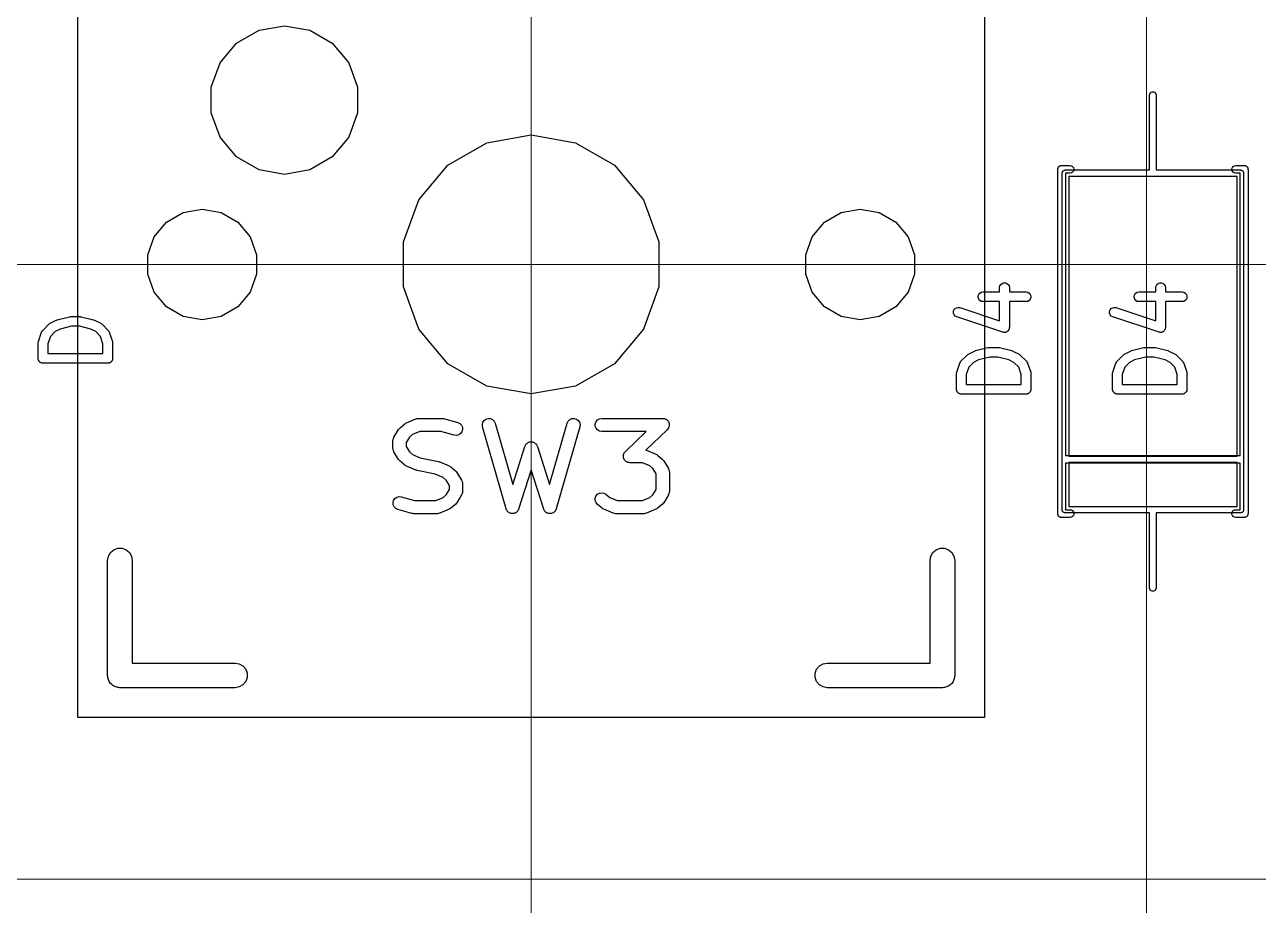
# Model space of a CAD drawing. Header units: millimetres. Extents: x 24 to 200, y 24 to 188.
# Drawn here: x 112.2 to 131.25, y 126.72 to 140.33 of the extents above; entities that cross this region are included whole.
import ezdxf

# ---------------------------------------------------------------- set-up
doc = ezdxf.new("R2010")
doc.units = ezdxf.units.MM
doc.layers.add('3_SwitchPlate', color=6, linetype='Continuous')
doc.layers.add('7_PCBサンプル', color=7, linetype='Continuous')
doc.layers.add('補助線', color=4, linetype='Continuous', lineweight=5, transparency=0.5)

# ---------------------------------------------------------------- blocks, each defined once
blk = doc.blocks.new('hhskb2-F.SilkS')
at = {"layer": '7_PCBサンプル'}
for p, q in [((102.452, -46.5811), (102.798, -46.3818)), ((102.798, -46.3818), (103.19, -46.3126)), ((103.19, -46.3126), (103.582, -46.3818)), ((103.582, -46.3818), (103.928, -46.5811)), ((102.196, -46.8863), (102.452, -46.5811)), ((103.928, -46.5811), (104.184, -46.8863)), ((102.06, -47.2608), (102.196, -46.8863)), ((104.184, -46.8863), (104.32, -47.2608)), ((102.06, -47.6592), (102.06, -47.2608)), ((104.32, -47.2608), (104.32, -47.6592)), ((102.196, -48.0337), (102.06, -47.6592)), ((104.32, -47.6592), (104.184, -48.0337)), ((106.315, -48.1192), (107, -47.9985)), ((107, -47.9985), (107.685, -48.1192)), ((102.452, -48.3389), (102.196, -48.0337)), ((104.184, -48.0337), (103.928, -48.3389)), ((105.713, -48.4667), (106.315, -48.1192)), ((107.685, -48.1192), (108.287, -48.4667)), ((102.798, -48.5382), (102.452, -48.3389)), ((103.928, -48.3389), (103.582, -48.5382)), ((103.19, -48.6074), (102.798, -48.5382)), ((103.582, -48.5382), (103.19, -48.6074)), ((105.267, -48.9992), (105.713, -48.4667)), ((108.287, -48.4667), (108.733, -48.9992)), ((115.13, -48.53), (115.131, -48.5248)), ((115.13, -53.85), (115.13, -48.53)), ((115.131, -48.5196), (115.133, -48.5147)), ((115.131, -48.5248), (115.131, -48.5196)), ((115.133, -48.5147), (115.134, -48.5095)), ((115.134, -48.5095), (115.136, -48.5049)), ((115.136, -48.5049), (115.138, -48.5)), ((115.138, -48.5), (115.141, -48.496)), ((115.141, -48.496), (115.144, -48.4914)), ((115.144, -48.4914), (115.148, -48.4881)), ((115.148, -48.4881), (115.151, -48.484)), ((115.151, -48.484), (115.156, -48.4814)), ((115.156, -48.4814), (115.16, -48.478)), ((115.16, -48.478), (115.165, -48.4762)), ((115.165, -48.4762), (115.169, -48.4736)), ((115.169, -48.4736), (115.175, -48.4727)), ((115.175, -48.4727), (115.18, -48.4709)), ((115.18, -48.4709), (115.185, -48.4709)), ((115.185, -48.4709), (115.19, -48.47)), ((115.19, -48.47), (115.32, -48.47)), ((115.32, -48.47), (115.341, -48.4736)), ((115.341, -48.4736), (115.359, -48.484)), ((115.359, -48.576), (115.341, -48.5864)), ((115.359, -48.484), (115.372, -48.5)), ((115.372, -48.56), (115.359, -48.576)), ((115.372, -48.5), (115.379, -48.5196)), ((115.379, -48.5404), (115.372, -48.56)), ((115.379, -48.5196), (115.379, -48.5404)), ((117.821, -48.5196), (117.828, -48.5)), ((117.821, -48.5404), (117.821, -48.5196)), ((117.828, -48.56), (117.821, -48.5404)), ((117.828, -48.5), (117.841, -48.484)), ((117.841, -48.576), (117.828, -48.56)), ((117.841, -48.484), (117.859, -48.4736)), ((117.859, -48.5864), (117.841, -48.576)), ((117.859, -48.4736), (117.88, -48.47)), ((117.88, -48.47), (118.01, -48.47)), ((118.01, -48.47), (118.015, -48.4709)), ((118.015, -48.4709), (118.02, -48.4709)), ((118.02, -48.4709), (118.025, -48.4727)), ((118.025, -48.4727), (118.031, -48.4736)), ((118.031, -48.4736), (118.035, -48.4762)), ((118.035, -48.4762), (118.04, -48.478)), ((118.04, -48.478), (118.044, -48.4814)), ((118.044, -48.4814), (118.049, -48.484)), ((118.049, -48.484), (118.052, -48.4881)), ((118.052, -48.4881), (118.056, -48.4914)), ((118.056, -48.4914), (118.059, -48.496)), ((118.059, -48.496), (118.062, -48.5)), ((118.062, -48.5), (118.064, -48.5049)), ((118.064, -48.5049), (118.066, -48.5095)), ((118.066, -48.5095), (118.067, -48.5147)), ((118.067, -48.5147), (118.069, -48.5196)), ((118.069, -48.5196), (118.069, -48.5248)), ((118.069, -48.5248), (118.07, -48.53)), ((118.07, -48.53), (118.07, -53.85)), ((115.32, -48.59), (115.25, -48.59)), ((115.25, -48.59), (115.25, -52.95)), ((115.341, -48.5864), (115.32, -48.59)), ((117.88, -48.59), (117.859, -48.5864)), ((117.95, -48.59), (117.88, -48.59)), ((117.95, -52.95), (117.95, -48.59)), ((101.628, -49.1974), (101.92, -49.1458)), ((101.92, -49.1458), (102.212, -49.1974)), ((105.029, -49.6524), (105.267, -48.9992)), ((108.733, -48.9992), (108.971, -49.6524)), ((111.788, -49.1974), (112.08, -49.1458)), ((112.08, -49.1458), (112.372, -49.1974)), ((101.371, -49.3457), (101.628, -49.1974)), ((102.212, -49.1974), (102.469, -49.3457)), ((111.531, -49.3457), (111.788, -49.1974)), ((112.372, -49.1974), (112.629, -49.3457)), ((101.18, -49.5729), (101.371, -49.3457)), ((102.469, -49.3457), (102.66, -49.5729)), ((111.34, -49.5729), (111.531, -49.3457)), ((112.629, -49.3457), (112.82, -49.5729)), ((101.079, -49.8517), (101.18, -49.5729)), ((102.66, -49.5729), (102.761, -49.8517)), ((105.029, -50.3476), (105.029, -49.6524)), ((108.971, -49.6524), (108.971, -50.3476)), ((111.239, -49.8517), (111.34, -49.5729)), ((112.82, -49.5729), (112.921, -49.8517)), ((101.079, -50.1483), (101.079, -49.8517)), ((102.761, -49.8517), (102.761, -50.1483)), ((111.239, -50.1483), (111.239, -49.8517)), ((112.921, -49.8517), (112.921, -50.1483)), ((101.18, -50.4271), (101.079, -50.1483)), ((102.761, -50.1483), (102.66, -50.4271)), ((111.34, -50.4271), (111.239, -50.1483)), ((112.921, -50.1483), (112.82, -50.4271)), ((114.272, -50.2917), (114.296, -50.2828)), ((114.296, -50.2828), (114.322, -50.2828)), ((114.322, -50.2828), (114.347, -50.2917)), ((101.371, -50.6543), (101.18, -50.4271)), ((102.66, -50.4271), (102.469, -50.6543)), ((105.267, -51.0008), (105.029, -50.3476)), ((108.971, -50.3476), (108.733, -51.0008)), ((111.531, -50.6543), (111.34, -50.4271)), ((112.82, -50.4271), (112.629, -50.6543)), ((113.902, -50.4865), (113.911, -50.462)), ((113.911, -50.462), (113.928, -50.4421)), ((113.928, -50.4421), (113.95, -50.429)), ((113.95, -50.429), (113.976, -50.4245)), ((113.976, -50.4245), (114.234, -50.4245)), ((114.234, -50.3567), (114.239, -50.331)), ((114.234, -50.4245), (114.234, -50.3567)), ((114.239, -50.331), (114.252, -50.3085)), ((114.252, -50.3085), (114.272, -50.2917)), ((114.347, -50.2917), (114.367, -50.3085)), ((114.367, -50.3085), (114.38, -50.331)), ((114.38, -50.331), (114.384, -50.3567)), ((114.384, -50.3567), (114.384, -50.4245)), ((114.384, -50.4245), (114.642, -50.4245)), ((114.642, -50.4245), (114.668, -50.429)), ((114.668, -50.429), (114.691, -50.4421)), ((114.691, -50.4421), (114.707, -50.462)), ((114.707, -50.462), (114.716, -50.4865)), ((101.628, -50.8026), (101.371, -50.6543)), ((102.469, -50.6543), (102.212, -50.8026)), ((111.788, -50.8026), (111.531, -50.6543)), ((112.629, -50.6543), (112.372, -50.8026)), ((113.545, -50.6815), (113.567, -50.6679)), ((113.567, -50.6679), (113.593, -50.6626)), ((113.593, -50.6626), (113.618, -50.6665)), ((113.618, -50.6665), (114.234, -50.8717)), ((113.902, -50.5125), (113.902, -50.4865)), ((113.911, -50.537), (113.902, -50.5125)), ((113.928, -50.557), (113.911, -50.537)), ((113.95, -50.57), (113.928, -50.557)), ((113.976, -50.5745), (113.95, -50.57)), ((114.234, -50.5745), (113.976, -50.5745)), ((114.234, -50.8717), (114.234, -50.5745)), ((114.642, -50.5745), (114.384, -50.5745)), ((114.384, -50.5745), (114.384, -50.9757)), ((114.668, -50.57), (114.642, -50.5745)), ((114.691, -50.557), (114.668, -50.57)), ((114.707, -50.537), (114.691, -50.557)), ((114.716, -50.5125), (114.707, -50.537)), ((114.716, -50.4865), (114.716, -50.5125)), ((101.92, -50.8541), (101.628, -50.8026)), ((102.212, -50.8026), (101.92, -50.8541)), ((112.08, -50.8541), (111.788, -50.8026)), ((112.372, -50.8026), (112.08, -50.8541)), ((113.521, -50.7266), (113.529, -50.7019)), ((113.521, -50.7527), (113.521, -50.7266)), ((113.531, -50.7769), (113.521, -50.7527)), ((113.529, -50.7019), (113.545, -50.6815)), ((113.548, -50.7964), (113.531, -50.7769)), ((113.571, -50.8088), (113.548, -50.7964)), ((114.285, -51.0469), (113.571, -50.8088)), ((105.713, -51.5332), (105.267, -51.0008)), ((108.733, -51.0008), (108.287, -51.5332)), ((114.291, -51.0477), (114.285, -51.0469)), ((114.296, -51.0496), (114.291, -51.0477)), ((114.304, -51.0496), (114.296, -51.0496)), ((114.311, -51.0507), (114.304, -51.0496)), ((114.317, -51.0496), (114.311, -51.0507)), ((114.322, -51.0496), (114.317, -51.0496)), ((114.329, -51.047), (114.322, -51.0496)), ((114.337, -51.0455), (114.329, -51.047)), ((114.341, -51.0426), (114.337, -51.0455)), ((114.347, -51.0407), (114.341, -51.0426)), ((114.352, -51.0358), (114.347, -51.0407)), ((114.359, -51.0318), (114.352, -51.0358)), ((114.362, -51.0275), (114.359, -51.0318)), ((114.367, -51.0239), (114.362, -51.0275)), ((114.37, -51.0174), (114.367, -51.0239)), ((114.375, -51.0114), (114.37, -51.0174)), ((114.377, -51.0062), (114.375, -51.0114)), ((114.38, -51.0014), (114.377, -51.0062)), ((114.381, -50.9939), (114.38, -51.0014)), ((114.383, -50.9867), (114.381, -50.9939)), ((114.384, -50.9757), (114.383, -50.9812)), ((114.383, -50.9812), (114.383, -50.9867)), ((113.637, -51.4941), (113.732, -51.3989)), ((113.732, -51.3989), (113.742, -51.392)), ((113.742, -51.392), (113.752, -51.3848)), ((113.752, -51.3848), (113.847, -51.3372)), ((113.847, -51.3372), (113.855, -51.3349)), ((113.855, -51.3349), (113.862, -51.3315)), ((113.862, -51.3315), (114.053, -51.2839)), ((114.08, -51.4317), (113.907, -51.475)), ((114.053, -51.2839), (114.062, -51.2833)), ((114.062, -51.2833), (114.071, -51.2817)), ((114.071, -51.2817), (114.214, -51.2817)), ((114.205, -51.4317), (114.08, -51.4317)), ((114.378, -51.475), (114.205, -51.4317)), ((114.214, -51.2817), (114.223, -51.2833)), ((114.223, -51.2833), (114.232, -51.2839)), ((114.232, -51.2839), (114.422, -51.3315)), ((114.422, -51.3315), (114.43, -51.3349)), ((114.43, -51.3349), (114.438, -51.3372)), ((114.438, -51.3372), (114.533, -51.3848)), ((114.533, -51.3848), (114.543, -51.392)), ((114.543, -51.392), (114.553, -51.3989)), ((114.553, -51.3989), (114.648, -51.4941)), ((106.315, -51.8808), (105.713, -51.5332)), ((108.287, -51.5332), (107.685, -51.8808)), ((113.571, -51.6663), (113.619, -51.5234)), ((113.619, -51.5234), (113.621, -51.5196)), ((113.621, -51.5196), (113.622, -51.5154)), ((113.622, -51.5154), (113.627, -51.5082)), ((113.627, -51.5082), (113.631, -51.5005)), ((113.631, -51.5005), (113.634, -51.4977)), ((113.634, -51.4977), (113.637, -51.4941)), ((113.756, -51.5877), (113.717, -51.7022)), ((113.83, -51.5135), (113.756, -51.5877)), ((113.907, -51.475), (113.83, -51.5135)), ((114.455, -51.5135), (114.378, -51.475)), ((114.529, -51.5877), (114.455, -51.5135)), ((114.567, -51.7022), (114.529, -51.5877)), ((114.648, -51.4941), (114.65, -51.4977)), ((114.65, -51.4977), (114.654, -51.5005)), ((114.654, -51.5005), (114.658, -51.5082)), ((114.658, -51.5082), (114.663, -51.5154)), ((114.663, -51.5154), (114.664, -51.5196)), ((114.664, -51.5196), (114.666, -51.5234)), ((114.666, -51.5234), (114.714, -51.6663)), ((113.567, -51.69), (113.569, -51.6782)), ((113.567, -51.9281), (113.567, -51.69)), ((113.569, -51.6782), (113.571, -51.6663)), ((113.717, -51.7022), (113.717, -51.8531)), ((114.567, -51.8531), (114.567, -51.7022)), ((114.714, -51.6663), (114.715, -51.6782)), ((114.715, -51.6782), (114.717, -51.69)), ((114.717, -51.69), (114.717, -51.9281)), ((107, -52.0015), (106.315, -51.8808)), ((107.685, -51.8808), (107, -52.0015)), ((113.569, -51.9346), (113.567, -51.9281)), ((113.569, -51.9411), (113.569, -51.9346)), ((113.571, -51.9473), (113.569, -51.9411)), ((113.572, -51.9537), (113.571, -51.9473)), ((113.575, -51.9594), (113.572, -51.9537)), ((113.577, -51.9656), (113.575, -51.9594)), ((113.582, -51.9706), (113.577, -51.9656)), ((113.585, -51.9763), (113.582, -51.9706)), ((113.59, -51.9805), (113.585, -51.9763)), ((113.594, -51.9855), (113.59, -51.9805)), ((113.6, -51.9888), (113.594, -51.9855)), ((113.605, -51.993), (113.6, -51.9888)), ((113.611, -51.9953), (113.605, -51.993)), ((113.617, -51.9986), (113.611, -51.9953)), ((113.623, -51.9997), (113.617, -51.9986)), ((113.629, -52.002), (113.623, -51.9997)), ((113.636, -52.002), (113.629, -52.002)), ((113.642, -52.0031), (113.636, -52.002)), ((114.642, -52.0031), (113.642, -52.0031)), ((113.717, -51.8531), (114.567, -51.8531)), ((114.649, -52.002), (114.642, -52.0031)), ((114.655, -52.002), (114.649, -52.002)), ((114.662, -51.9997), (114.655, -52.002)), ((114.668, -51.9986), (114.662, -51.9997)), ((114.674, -51.9953), (114.668, -51.9986)), ((114.68, -51.993), (114.674, -51.9953)), ((114.685, -51.9888), (114.68, -51.993)), ((114.691, -51.9855), (114.685, -51.9888)), ((114.695, -51.9805), (114.691, -51.9855)), ((114.7, -51.9763), (114.695, -51.9805)), ((114.703, -51.9706), (114.7, -51.9763)), ((114.707, -51.9656), (114.703, -51.9706)), ((114.71, -51.9594), (114.707, -51.9656)), ((114.713, -51.9537), (114.71, -51.9594)), ((114.714, -51.9473), (114.713, -51.9537)), ((114.716, -51.9411), (114.714, -51.9473)), ((114.717, -51.9281), (114.716, -51.9346)), ((114.716, -51.9346), (114.716, -51.9411)), ((105.074, -52.4462), (105.219, -52.3857)), ((105.219, -52.3857), (105.221, -52.3852)), ((105.221, -52.3852), (105.224, -52.3841)), ((105.224, -52.3841), (105.239, -52.3814)), ((105.239, -52.3814), (105.254, -52.378)), ((105.254, -52.378), (105.256, -52.3783)), ((105.256, -52.3783), (105.258, -52.3779)), ((105.258, -52.3779), (105.621, -52.3779)), ((105.621, -52.3779), (105.635, -52.3803)), ((105.635, -52.3803), (105.648, -52.3816)), ((105.648, -52.3816), (105.866, -52.4421)), ((106.302, -52.3882), (106.336, -52.3785)), ((106.336, -52.3785), (106.372, -52.381)), ((106.372, -52.381), (106.404, -52.3953)), ((107.596, -52.3953), (107.628, -52.381)), ((107.628, -52.381), (107.664, -52.3785)), ((107.664, -52.3785), (107.698, -52.3882)), ((108.023, -52.4017), (108.054, -52.3841)), ((108.054, -52.3841), (108.089, -52.3779)), ((108.089, -52.3779), (109.032, -52.3779)), ((109.032, -52.3779), (109.046, -52.3804)), ((109.046, -52.3804), (109.061, -52.3821)), ((109.061, -52.3821), (109.064, -52.3835)), ((109.064, -52.3835), (109.067, -52.3841)), ((109.067, -52.3841), (109.079, -52.3913)), ((104.881, -52.6692), (104.953, -52.5482)), ((104.953, -52.5482), (104.965, -52.5354)), ((104.965, -52.5354), (104.976, -52.5224)), ((104.976, -52.5224), (105.048, -52.4619)), ((105.048, -52.4619), (105.061, -52.4544)), ((105.061, -52.4544), (105.074, -52.4462)), ((105.866, -52.4421), (105.898, -52.4573)), ((105.898, -52.4573), (105.923, -52.4825)), ((105.923, -52.4825), (105.937, -52.5146)), ((105.94, -52.5498), (105.931, -52.5838)), ((105.937, -52.5146), (105.94, -52.5498)), ((106.246, -52.4723), (106.254, -52.4381)), ((106.249, -52.5074), (106.246, -52.4723)), ((106.612, -53.7774), (106.249, -52.5074)), ((106.254, -52.4381), (106.274, -52.4089)), ((106.274, -52.4089), (106.302, -52.3882)), ((106.404, -52.3953), (106.429, -52.4199)), ((106.429, -52.4199), (106.445, -52.4516)), ((106.445, -52.4516), (106.715, -53.399)), ((107.285, -53.399), (107.555, -52.4516)), ((107.751, -52.5074), (107.388, -53.7774)), ((107.555, -52.4516), (107.571, -52.4199)), ((107.571, -52.4199), (107.596, -52.3953)), ((107.698, -52.3882), (107.726, -52.4089)), ((107.726, -52.4089), (107.746, -52.4381)), ((107.746, -52.4381), (107.754, -52.4723)), ((107.754, -52.4723), (107.751, -52.5074)), ((107.989, -52.4619), (108.001, -52.4287)), ((107.989, -52.4972), (107.989, -52.4619)), ((108.001, -52.5303), (107.989, -52.4972)), ((108.001, -52.4287), (108.023, -52.4017)), ((108.023, -52.5574), (108.001, -52.5303)), ((108.054, -52.575), (108.023, -52.5574)), ((108.089, -52.5811), (108.054, -52.575)), ((109.102, -52.5531), (108.772, -52.8671)), ((109.079, -52.3913), (109.092, -52.3977)), ((109.092, -52.3977), (109.095, -52.4001)), ((109.095, -52.4001), (109.097, -52.4017)), ((109.097, -52.4017), (109.107, -52.4128)), ((109.111, -52.5414), (109.102, -52.5531)), ((109.107, -52.4128), (109.117, -52.4233)), ((109.12, -52.5303), (109.111, -52.5414)), ((109.117, -52.4233), (109.118, -52.4263)), ((109.118, -52.4263), (109.12, -52.4287)), ((109.12, -52.4287), (109.125, -52.4423)), ((109.121, -52.5273), (109.12, -52.5303)), ((109.123, -52.5247), (109.121, -52.5273)), ((109.127, -52.5108), (109.123, -52.5247)), ((109.125, -52.4423), (109.131, -52.4556)), ((109.132, -52.4972), (109.127, -52.5108)), ((109.131, -52.4556), (109.131, -52.4588)), ((109.131, -52.4588), (109.132, -52.4619)), ((109.132, -52.4619), (109.132, -52.4764)), ((109.132, -52.4764), (109.133, -52.4908)), ((109.133, -52.4908), (109.132, -52.4939)), ((109.132, -52.4939), (109.132, -52.4972)), ((104.866, -52.7214), (104.868, -52.7118)), ((104.866, -52.8424), (104.866, -52.7214)), ((104.868, -52.7021), (104.871, -52.6946)), ((104.868, -52.7118), (104.868, -52.7021)), ((104.871, -52.6946), (104.873, -52.6867)), ((104.873, -52.6867), (104.877, -52.6782)), ((104.877, -52.6782), (104.881, -52.6692)), ((105.119, -52.6675), (105.07, -52.7496)), ((105.07, -52.7496), (105.07, -52.8142)), ((105.166, -52.6279), (105.119, -52.6675)), ((105.279, -52.5811), (105.166, -52.6279)), ((105.607, -52.5811), (105.279, -52.5811)), ((105.812, -52.6379), (105.607, -52.5811)), ((105.847, -52.6413), (105.812, -52.6379)), ((105.881, -52.6325), (105.847, -52.6413)), ((105.91, -52.6125), (105.881, -52.6325)), ((105.931, -52.5838), (105.91, -52.6125)), ((106.925, -52.7741), (106.936, -52.7657)), ((106.936, -52.7657), (106.946, -52.7565)), ((106.946, -52.7565), (106.95, -52.7549)), ((106.95, -52.7549), (106.953, -52.7525)), ((106.953, -52.7525), (106.966, -52.7483)), ((106.966, -52.7483), (106.978, -52.7431)), ((106.978, -52.7431), (106.982, -52.7429)), ((106.982, -52.7429), (106.986, -52.7417)), ((106.986, -52.7417), (107, -52.7422)), ((107, -52.7422), (107.014, -52.7417)), ((107.014, -52.7417), (107.018, -52.7429)), ((107.018, -52.7429), (107.022, -52.7431)), ((107.022, -52.7431), (107.034, -52.7483)), ((107.034, -52.7483), (107.047, -52.7525)), ((107.047, -52.7525), (107.05, -52.7549)), ((107.05, -52.7549), (107.054, -52.7565)), ((107.054, -52.7565), (107.064, -52.7657)), ((107.064, -52.7657), (107.075, -52.7741)), ((108.778, -52.5811), (108.089, -52.5811)), ((108.454, -52.8898), (108.778, -52.5811)), ((104.868, -52.852), (104.866, -52.8424)), ((104.868, -52.8617), (104.868, -52.852)), ((104.871, -52.8692), (104.868, -52.8617)), ((104.873, -52.8771), (104.871, -52.8692)), ((104.877, -52.8856), (104.873, -52.8771)), ((104.881, -52.8947), (104.877, -52.8856)), ((104.953, -53.0156), (104.881, -52.8947)), ((105.07, -52.8142), (105.119, -52.8963)), ((105.119, -52.8963), (105.166, -52.9359)), ((105.166, -52.9359), (105.288, -52.9868)), ((106.715, -53.399), (106.903, -52.8114)), ((106.903, -52.8114), (106.905, -52.8078)), ((106.905, -52.8078), (106.906, -52.8039)), ((106.906, -52.8039), (106.913, -52.7923)), ((106.913, -52.7923), (106.92, -52.7802)), ((106.92, -52.7802), (106.923, -52.7775)), ((106.923, -52.7775), (106.925, -52.7741)), ((107.075, -52.7741), (107.077, -52.7775)), ((107.077, -52.7775), (107.08, -52.7802)), ((107.08, -52.7802), (107.087, -52.7923)), ((107.087, -52.7923), (107.094, -52.8039)), ((107.094, -52.8039), (107.095, -52.8078)), ((107.095, -52.8078), (107.097, -52.8114)), ((107.097, -52.8114), (107.285, -53.399)), ((108.423, -52.952), (108.424, -52.9489)), ((108.424, -52.9665), (108.423, -52.952)), ((108.424, -52.9457), (108.429, -52.9321)), ((108.424, -52.9489), (108.424, -52.9457)), ((108.429, -52.9321), (108.433, -52.9182)), ((108.433, -52.9182), (108.435, -52.9156)), ((108.435, -52.9156), (108.436, -52.9125)), ((108.436, -52.9125), (108.445, -52.9014)), ((108.445, -52.9014), (108.454, -52.8898)), ((108.772, -52.8671), (108.776, -52.8679)), ((108.776, -52.8679), (108.778, -52.869)), ((108.778, -52.869), (108.781, -52.8695)), ((108.781, -52.8695), (108.926, -52.93)), ((108.926, -52.93), (108.939, -52.9382)), ((108.939, -52.9382), (108.952, -52.9458)), ((108.952, -52.9458), (109.024, -53.0062)), ((115.25, -52.95), (117.95, -52.95)), ((104.965, -53.0284), (104.953, -53.0156)), ((104.976, -53.0414), (104.965, -53.0284)), ((105.048, -53.1019), (104.976, -53.0414)), ((105.061, -53.1094), (105.048, -53.1019)), ((105.074, -53.1176), (105.061, -53.1094)), ((105.219, -53.1781), (105.074, -53.1176)), ((105.288, -52.9868), (105.569, -53.0453)), ((105.569, -53.0453), (105.578, -53.0489)), ((105.578, -53.0489), (105.588, -53.051)), ((105.588, -53.051), (105.733, -53.1115)), ((105.733, -53.1115), (105.746, -53.1196)), ((105.746, -53.1196), (105.759, -53.1272)), ((105.759, -53.1272), (105.831, -53.1877)), ((108.424, -52.981), (108.424, -52.9665)), ((108.425, -52.984), (108.424, -52.981)), ((108.425, -52.9872), (108.425, -52.984)), ((108.431, -53.0005), (108.425, -52.9872)), ((108.436, -53.0141), (108.431, -53.0005)), ((108.438, -53.0166), (108.436, -53.0141)), ((108.439, -53.0196), (108.438, -53.0166)), ((108.449, -53.0301), (108.439, -53.0196)), ((108.459, -53.0412), (108.449, -53.0301)), ((108.461, -53.0428), (108.459, -53.0412)), ((108.464, -53.0451), (108.461, -53.0428)), ((108.477, -53.0516), (108.464, -53.0451)), ((108.489, -53.0588), (108.477, -53.0516)), ((108.492, -53.0594), (108.489, -53.0588)), ((108.495, -53.0608), (108.492, -53.0594)), ((108.51, -53.0624), (108.495, -53.0608)), ((108.524, -53.0649), (108.51, -53.0624)), ((108.721, -53.0649), (108.524, -53.0649)), ((108.834, -53.1117), (108.721, -53.0649)), ((108.881, -53.1513), (108.834, -53.1117)), ((109.024, -53.0062), (109.035, -53.0192)), ((109.035, -53.0192), (109.047, -53.032)), ((109.047, -53.032), (109.119, -53.153)), ((117.95, -53.07), (115.25, -53.07)), ((115.25, -53.07), (115.25, -53.79)), ((117.95, -53.79), (117.95, -53.07)), ((105.229, -53.1802), (105.219, -53.1781)), ((105.238, -53.1837), (105.229, -53.1802)), ((105.518, -53.2423), (105.238, -53.1837)), ((105.64, -53.2931), (105.518, -53.2423)), ((105.688, -53.3327), (105.64, -53.2931)), ((105.737, -53.4148), (105.688, -53.3327)), ((105.831, -53.1877), (105.842, -53.2006)), ((105.842, -53.2006), (105.853, -53.2134)), ((105.853, -53.2134), (105.926, -53.3344)), ((105.926, -53.3344), (105.929, -53.3435)), ((107, -53.1757), (106.806, -53.7805)), ((107.194, -53.7805), (107, -53.1757)), ((108.93, -53.2334), (108.881, -53.1513)), ((108.93, -53.4795), (108.93, -53.2334)), ((109.119, -53.153), (109.123, -53.1621)), ((109.123, -53.1621), (109.127, -53.1705)), ((109.127, -53.1705), (109.129, -53.1784)), ((109.129, -53.1784), (109.132, -53.1859)), ((109.132, -53.1859), (109.132, -53.1956)), ((109.132, -53.1956), (109.134, -53.2052)), ((109.134, -53.2052), (109.134, -53.5076)), ((105.688, -53.5615), (105.737, -53.4795)), ((105.737, -53.4795), (105.737, -53.4148)), ((105.929, -53.3435), (105.934, -53.3519)), ((105.934, -53.3519), (105.936, -53.3598)), ((105.936, -53.3598), (105.939, -53.3673)), ((105.939, -53.5269), (105.936, -53.5344)), ((105.939, -53.3673), (105.939, -53.3771)), ((105.939, -53.3771), (105.94, -53.3867)), ((105.94, -53.5076), (105.939, -53.5172)), ((105.939, -53.5172), (105.939, -53.5269)), ((105.94, -53.3867), (105.94, -53.5076)), ((108.053, -53.5332), (108.088, -53.527)), ((108.088, -53.527), (108.123, -53.533)), ((108.881, -53.5615), (108.93, -53.4795)), ((109.132, -53.5269), (109.129, -53.5344)), ((109.134, -53.5076), (109.132, -53.5172)), ((109.132, -53.5172), (109.132, -53.5269)), ((104.867, -53.6793), (104.876, -53.6453)), ((104.87, -53.7144), (104.867, -53.6793)), ((104.884, -53.7466), (104.87, -53.7144)), ((104.876, -53.6453), (104.897, -53.6166)), ((104.897, -53.6166), (104.926, -53.5966)), ((104.926, -53.5966), (104.96, -53.5878)), ((104.96, -53.5878), (104.995, -53.5912)), ((104.995, -53.5912), (105.2, -53.6479)), ((105.2, -53.6479), (105.528, -53.6479)), ((105.528, -53.6479), (105.64, -53.6012)), ((105.64, -53.6012), (105.688, -53.5615)), ((105.831, -53.7066), (105.759, -53.7671)), ((105.842, -53.6937), (105.831, -53.7066)), ((105.853, -53.6808), (105.842, -53.6937)), ((105.926, -53.5599), (105.853, -53.6808)), ((105.929, -53.5508), (105.926, -53.5599)), ((105.934, -53.5424), (105.929, -53.5508)), ((105.936, -53.5344), (105.934, -53.5424)), ((107.988, -53.6113), (108, -53.5781)), ((107.989, -53.6466), (107.988, -53.6113)), ((108.001, -53.6797), (107.989, -53.6466)), ((108, -53.5781), (108.023, -53.551)), ((108.024, -53.7066), (108.001, -53.6797)), ((108.023, -53.551), (108.053, -53.5332)), ((108.096, -53.7671), (108.024, -53.7066)), ((108.123, -53.533), (108.154, -53.5505)), ((108.154, -53.5505), (108.214, -53.6012)), ((108.214, -53.6012), (108.327, -53.6479)), ((108.327, -53.6479), (108.721, -53.6479)), ((108.721, -53.6479), (108.834, -53.6012)), ((108.834, -53.6012), (108.881, -53.5615)), ((109.024, -53.7066), (108.952, -53.7671)), ((109.035, -53.6937), (109.024, -53.7066)), ((109.047, -53.6808), (109.035, -53.6937)), ((109.119, -53.5599), (109.047, -53.6808)), ((109.123, -53.5508), (109.119, -53.5599)), ((109.127, -53.5424), (109.123, -53.5508)), ((109.129, -53.5344), (109.127, -53.5424)), ((104.909, -53.7717), (104.884, -53.7466)), ((104.941, -53.7869), (104.909, -53.7717)), ((105.159, -53.8474), (104.941, -53.7869)), ((105.172, -53.8487), (105.159, -53.8474)), ((105.186, -53.8511), (105.172, -53.8487)), ((105.549, -53.8511), (105.186, -53.8511)), ((105.551, -53.8507), (105.549, -53.8511)), ((105.553, -53.851), (105.551, -53.8507)), ((105.568, -53.8477), (105.553, -53.851)), ((105.583, -53.845), (105.568, -53.8477)), ((105.585, -53.8438), (105.583, -53.845)), ((105.588, -53.8433), (105.585, -53.8438)), ((105.733, -53.7828), (105.588, -53.8433)), ((105.746, -53.7746), (105.733, -53.7828)), ((105.759, -53.7671), (105.746, -53.7746)), ((106.614, -53.7825), (106.612, -53.7774)), ((106.616, -53.788), (106.614, -53.7825)), ((106.622, -53.7983), (106.616, -53.788)), ((106.627, -53.8092), (106.622, -53.7983)), ((106.632, -53.8131), (106.627, -53.8092)), ((106.635, -53.8178), (106.632, -53.8131)), ((106.644, -53.8253), (106.635, -53.8178)), ((106.653, -53.8337), (106.644, -53.8253)), ((106.658, -53.836), (106.653, -53.8337)), ((106.662, -53.8394), (106.658, -53.836)), ((106.674, -53.8431), (106.662, -53.8394)), ((106.685, -53.8481), (106.674, -53.8431)), ((106.691, -53.8485), (106.685, -53.8481)), ((106.696, -53.8502), (106.691, -53.8485)), ((106.708, -53.8497), (106.696, -53.8502)), ((106.72, -53.8506), (106.708, -53.8497)), ((106.726, -53.849), (106.72, -53.8506)), ((106.731, -53.8488), (106.726, -53.849)), ((106.743, -53.8442), (106.731, -53.8488)), ((106.754, -53.8409), (106.743, -53.8442)), ((106.759, -53.8376), (106.754, -53.8409)), ((106.764, -53.8354), (106.759, -53.8376)), ((106.773, -53.8273), (106.764, -53.8354)), ((106.783, -53.8202), (106.773, -53.8273)), ((106.786, -53.8155), (106.783, -53.8202)), ((106.79, -53.8117), (106.786, -53.8155)), ((106.796, -53.801), (106.79, -53.8117)), ((106.802, -53.7909), (106.796, -53.801)), ((106.804, -53.7855), (106.802, -53.7909)), ((106.806, -53.7805), (106.804, -53.7855)), ((107.196, -53.7855), (107.194, -53.7805)), ((107.198, -53.7909), (107.196, -53.7855)), ((107.204, -53.801), (107.198, -53.7909)), ((107.21, -53.8117), (107.204, -53.801)), ((107.214, -53.8155), (107.21, -53.8117)), ((107.217, -53.8202), (107.214, -53.8155)), ((107.227, -53.8273), (107.217, -53.8202)), ((107.236, -53.8354), (107.227, -53.8273)), ((107.241, -53.8376), (107.236, -53.8354)), ((107.246, -53.8409), (107.241, -53.8376)), ((107.257, -53.8442), (107.246, -53.8409)), ((107.269, -53.8488), (107.257, -53.8442)), ((107.274, -53.849), (107.269, -53.8488)), ((107.28, -53.8506), (107.274, -53.849)), ((107.292, -53.8497), (107.28, -53.8506)), ((107.304, -53.8502), (107.292, -53.8497)), ((107.309, -53.8485), (107.304, -53.8502)), ((107.315, -53.8481), (107.309, -53.8485)), ((107.326, -53.8431), (107.315, -53.8481)), ((107.338, -53.8394), (107.326, -53.8431)), ((107.342, -53.836), (107.338, -53.8394)), ((107.347, -53.8337), (107.342, -53.836)), ((107.356, -53.8253), (107.347, -53.8337)), ((107.365, -53.8178), (107.356, -53.8253)), ((107.368, -53.8131), (107.365, -53.8178)), ((107.373, -53.8092), (107.368, -53.8131)), ((107.378, -53.7983), (107.373, -53.8092)), ((107.384, -53.788), (107.378, -53.7983)), ((107.386, -53.7825), (107.384, -53.788)), ((107.388, -53.7774), (107.386, -53.7825)), ((108.109, -53.7746), (108.096, -53.7671)), ((108.122, -53.7828), (108.109, -53.7746)), ((108.267, -53.8433), (108.122, -53.7828)), ((108.27, -53.8438), (108.267, -53.8433)), ((108.272, -53.845), (108.27, -53.8438)), ((108.287, -53.8477), (108.272, -53.845)), ((108.302, -53.851), (108.287, -53.8477)), ((108.304, -53.8507), (108.302, -53.851)), ((108.306, -53.8511), (108.304, -53.8507)), ((108.742, -53.8511), (108.306, -53.8511)), ((108.744, -53.8507), (108.742, -53.8511)), ((108.746, -53.851), (108.744, -53.8507)), ((108.761, -53.8477), (108.746, -53.851)), ((108.776, -53.845), (108.761, -53.8477)), ((108.778, -53.8438), (108.776, -53.845)), ((108.781, -53.8433), (108.778, -53.8438)), ((108.926, -53.7828), (108.781, -53.8433)), ((108.939, -53.7746), (108.926, -53.7828)), ((108.952, -53.7671), (108.939, -53.7746)), ((115.131, -53.8552), (115.13, -53.85)), ((115.131, -53.8604), (115.131, -53.8552)), ((115.133, -53.8653), (115.131, -53.8604)), ((115.134, -53.8705), (115.133, -53.8653)), ((115.136, -53.8751), (115.134, -53.8705)), ((115.138, -53.88), (115.136, -53.8751)), ((115.141, -53.884), (115.138, -53.88)), ((115.144, -53.8886), (115.141, -53.884)), ((115.148, -53.8919), (115.144, -53.8886)), ((115.151, -53.896), (115.148, -53.8919)), ((115.156, -53.8986), (115.151, -53.896)), ((115.16, -53.902), (115.156, -53.8986)), ((115.165, -53.9038), (115.16, -53.902)), ((115.169, -53.9064), (115.165, -53.9038)), ((115.175, -53.9073), (115.169, -53.9064)), ((115.18, -53.9091), (115.175, -53.9073)), ((115.185, -53.9091), (115.18, -53.9091)), ((115.19, -53.91), (115.185, -53.9091)), ((115.32, -53.91), (115.19, -53.91)), ((115.25, -53.79), (115.32, -53.79)), ((115.32, -53.79), (115.341, -53.7936)), ((115.341, -53.9064), (115.32, -53.91)), ((115.341, -53.7936), (115.359, -53.804)), ((115.359, -53.896), (115.341, -53.9064)), ((115.359, -53.804), (115.372, -53.82)), ((115.372, -53.88), (115.359, -53.896)), ((115.372, -53.82), (115.379, -53.8396)), ((115.379, -53.8604), (115.372, -53.88)), ((115.379, -53.8396), (115.379, -53.8604)), ((117.821, -53.8396), (117.828, -53.82)), ((117.821, -53.8604), (117.821, -53.8396)), ((117.828, -53.88), (117.821, -53.8604)), ((117.828, -53.82), (117.841, -53.804)), ((117.841, -53.896), (117.828, -53.88)), ((117.841, -53.804), (117.859, -53.7936)), ((117.859, -53.9064), (117.841, -53.896)), ((117.859, -53.7936), (117.88, -53.79)), ((117.88, -53.91), (117.859, -53.9064)), ((117.88, -53.79), (117.95, -53.79)), ((118.01, -53.91), (117.88, -53.91)), ((118.015, -53.9091), (118.01, -53.91)), ((118.02, -53.9091), (118.015, -53.9091)), ((118.025, -53.9073), (118.02, -53.9091)), ((118.031, -53.9064), (118.025, -53.9073)), ((118.035, -53.9038), (118.031, -53.9064)), ((118.04, -53.902), (118.035, -53.9038)), ((118.044, -53.8986), (118.04, -53.902)), ((118.049, -53.896), (118.044, -53.8986)), ((118.052, -53.8919), (118.049, -53.896)), ((118.056, -53.8886), (118.052, -53.8919)), ((118.059, -53.884), (118.056, -53.8886)), ((118.062, -53.88), (118.059, -53.884)), ((118.064, -53.8751), (118.062, -53.88)), ((118.066, -53.8705), (118.064, -53.8751)), ((118.067, -53.8653), (118.066, -53.8705)), ((118.069, -53.8604), (118.067, -53.8653)), ((118.07, -53.85), (118.069, -53.8552)), ((118.069, -53.8552), (118.069, -53.8604)), ((100.471, -54.5068), (100.504, -54.4495)), ((100.504, -54.4495), (100.555, -54.407)), ((100.555, -54.407), (100.617, -54.3844)), ((100.617, -54.3844), (100.683, -54.3844)), ((100.683, -54.3844), (100.745, -54.407)), ((100.745, -54.407), (100.796, -54.4495)), ((100.796, -54.4495), (100.829, -54.5068)), ((113.171, -54.5068), (113.204, -54.4495)), ((113.204, -54.4495), (113.255, -54.407)), ((113.255, -54.407), (113.317, -54.3844)), ((113.317, -54.3844), (113.383, -54.3844)), ((113.383, -54.3844), (113.445, -54.407)), ((113.445, -54.407), (113.496, -54.4495)), ((113.496, -54.4495), (113.529, -54.5068)), ((100.459, -54.572), (100.471, -54.5068)), ((100.459, -56.35), (100.459, -54.572)), ((100.829, -54.5068), (100.84, -54.572)), ((100.84, -54.572), (100.84, -56.1595)), ((113.159, -54.572), (113.171, -54.5068)), ((113.159, -56.1595), (113.159, -54.572)), ((113.529, -54.5068), (113.54, -54.572)), ((113.54, -54.572), (113.54, -56.35)), ((100.84, -56.1595), (102.428, -56.1595)), ((102.428, -56.1595), (102.493, -56.171)), ((102.493, -56.171), (102.55, -56.2041)), ((111.45, -56.2041), (111.507, -56.171)), ((111.507, -56.171), (111.572, -56.1595)), ((111.572, -56.1595), (113.159, -56.1595)), ((100.462, -56.3664), (100.459, -56.35)), ((100.462, -56.3831), (100.462, -56.3664)), ((100.468, -56.3987), (100.462, -56.3831)), ((102.55, -56.2041), (102.593, -56.2547)), ((102.593, -56.2547), (102.616, -56.3169)), ((102.616, -56.3831), (102.593, -56.4452)), ((102.616, -56.3169), (102.616, -56.3831)), ((111.384, -56.3169), (111.407, -56.2547)), ((111.384, -56.3831), (111.384, -56.3169)), ((111.407, -56.4452), (111.384, -56.3831)), ((111.407, -56.2547), (111.45, -56.2041)), ((113.538, -56.3831), (113.532, -56.3987)), ((113.54, -56.35), (113.538, -56.3664)), ((113.538, -56.3664), (113.538, -56.3831)), ((100.471, -56.4152), (100.468, -56.3987)), ((100.479, -56.4296), (100.471, -56.4152)), ((100.485, -56.4452), (100.479, -56.4296)), ((100.496, -56.458), (100.485, -56.4452)), ((100.504, -56.4725), (100.496, -56.458)), ((100.517, -56.4832), (100.504, -56.4725)), ((100.528, -56.4959), (100.517, -56.4832)), ((100.542, -56.5043), (100.528, -56.4959)), ((100.555, -56.515), (100.542, -56.5043)), ((100.57, -56.5207), (100.555, -56.515)), ((100.585, -56.529), (100.57, -56.5207)), ((100.601, -56.5319), (100.585, -56.529)), ((100.617, -56.5376), (100.601, -56.5319)), ((100.634, -56.5376), (100.617, -56.5376)), ((100.65, -56.5405), (100.634, -56.5376)), ((102.428, -56.5405), (100.65, -56.5405)), ((102.493, -56.529), (102.428, -56.5405)), ((102.55, -56.4959), (102.493, -56.529)), ((102.593, -56.4452), (102.55, -56.4959)), ((111.45, -56.4959), (111.407, -56.4452)), ((111.507, -56.529), (111.45, -56.4959)), ((111.572, -56.5405), (111.507, -56.529)), ((113.35, -56.5405), (111.572, -56.5405)), ((113.366, -56.5376), (113.35, -56.5405)), ((113.383, -56.5376), (113.366, -56.5376)), ((113.399, -56.5319), (113.383, -56.5376)), ((113.415, -56.529), (113.399, -56.5319)), ((113.43, -56.5207), (113.415, -56.529)), ((113.445, -56.515), (113.43, -56.5207)), ((113.458, -56.5043), (113.445, -56.515)), ((113.472, -56.4959), (113.458, -56.5043)), ((113.483, -56.4832), (113.472, -56.4959)), ((113.496, -56.4725), (113.483, -56.4832)), ((113.504, -56.458), (113.496, -56.4725)), ((113.515, -56.4452), (113.504, -56.458)), ((113.521, -56.4296), (113.515, -56.4452)), ((113.529, -56.4152), (113.521, -56.4296)), ((113.532, -56.3987), (113.529, -56.4152))]:
    blk.add_line(p, q, dxfattribs=at)
blk = doc.blocks.new('hhskb2-F.Fab')
at = {"layer": '7_PCBサンプル'}
for p, q in [((116.55, -47.38), (116.553, -47.3629)), ((116.55, -48.54), (116.55, -47.38)), ((116.553, -47.3629), (116.562, -47.3479)), ((116.562, -47.3479), (116.575, -47.3367)), ((116.575, -47.3367), (116.591, -47.3308)), ((116.591, -47.3308), (116.609, -47.3308)), ((116.609, -47.3308), (116.625, -47.3367)), ((116.625, -47.3367), (116.638, -47.3479)), ((116.638, -47.3479), (116.647, -47.3629)), ((116.647, -47.3629), (116.65, -47.38)), ((116.65, -47.38), (116.65, -48.54)), ((115.202, -48.5772), (115.203, -48.5729)), ((115.203, -48.5729), (115.205, -48.5691)), ((115.205, -48.5691), (115.207, -48.565)), ((115.207, -48.565), (115.21, -48.5616)), ((115.21, -48.5616), (115.212, -48.5579)), ((115.212, -48.5579), (115.215, -48.555)), ((115.215, -48.555), (115.218, -48.5517)), ((115.218, -48.5517), (115.222, -48.5495)), ((115.222, -48.5495), (115.225, -48.5467)), ((115.225, -48.5467), (115.229, -48.5452)), ((115.229, -48.5452), (115.233, -48.543)), ((115.233, -48.543), (115.237, -48.5423)), ((115.237, -48.5423), (115.241, -48.5408)), ((115.241, -48.5408), (115.246, -48.5408)), ((115.246, -48.5408), (115.25, -48.54)), ((115.25, -48.54), (116.55, -48.54)), ((116.65, -48.54), (117.95, -48.54)), ((117.95, -48.54), (117.954, -48.5408)), ((117.954, -48.5408), (117.959, -48.5408)), ((117.959, -48.5408), (117.963, -48.5423)), ((117.963, -48.5423), (117.967, -48.543)), ((117.967, -48.543), (117.971, -48.5452)), ((117.971, -48.5452), (117.975, -48.5467)), ((117.975, -48.5467), (117.978, -48.5495)), ((117.978, -48.5495), (117.982, -48.5517)), ((117.982, -48.5517), (117.985, -48.555)), ((117.985, -48.555), (117.988, -48.5579)), ((117.988, -48.5579), (117.99, -48.5616)), ((117.99, -48.5616), (117.993, -48.565)), ((117.993, -48.565), (117.995, -48.5691)), ((117.995, -48.5691), (117.997, -48.5729)), ((117.997, -48.5729), (117.998, -48.5772)), ((115.2, -48.59), (115.201, -48.5857)), ((115.2, -53.79), (115.2, -48.59)), ((115.201, -48.5813), (115.202, -48.5772)), ((115.201, -48.5857), (115.201, -48.5813)), ((115.3, -48.64), (115.3, -52.96)), ((117.9, -48.64), (115.3, -48.64)), ((117.9, -52.96), (117.9, -48.64)), ((117.998, -48.5772), (117.999, -48.5813)), ((117.999, -48.5813), (117.999, -48.5857)), ((117.999, -48.5857), (118, -48.59)), ((118, -48.59), (118, -53.79)), ((116.682, -50.2917), (116.706, -50.2828)), ((116.706, -50.2828), (116.732, -50.2828)), ((116.732, -50.2828), (116.757, -50.2917)), ((116.312, -50.4865), (116.321, -50.462)), ((116.321, -50.462), (116.338, -50.4421)), ((116.338, -50.4421), (116.36, -50.429)), ((116.36, -50.429), (116.386, -50.4245)), ((116.386, -50.4245), (116.644, -50.4245)), ((116.644, -50.3567), (116.649, -50.331)), ((116.644, -50.4245), (116.644, -50.3567)), ((116.649, -50.331), (116.662, -50.3085)), ((116.662, -50.3085), (116.682, -50.2917)), ((116.757, -50.2917), (116.777, -50.3085)), ((116.777, -50.3085), (116.79, -50.331)), ((116.79, -50.331), (116.794, -50.3567)), ((116.794, -50.3567), (116.794, -50.4245)), ((116.794, -50.4245), (117.052, -50.4245)), ((117.052, -50.4245), (117.078, -50.429)), ((117.078, -50.429), (117.101, -50.4421)), ((117.101, -50.4421), (117.117, -50.462)), ((117.117, -50.462), (117.126, -50.4865)), ((115.955, -50.6815), (115.977, -50.6679)), ((115.977, -50.6679), (116.003, -50.6626)), ((116.003, -50.6626), (116.028, -50.6665)), ((116.028, -50.6665), (116.644, -50.8717)), ((116.312, -50.5125), (116.312, -50.4865)), ((116.321, -50.537), (116.312, -50.5125)), ((116.338, -50.557), (116.321, -50.537)), ((116.36, -50.57), (116.338, -50.557)), ((116.386, -50.5745), (116.36, -50.57)), ((116.644, -50.5745), (116.386, -50.5745)), ((116.644, -50.8717), (116.644, -50.5745)), ((117.052, -50.5745), (116.794, -50.5745)), ((116.794, -50.5745), (116.794, -50.9757)), ((117.078, -50.57), (117.052, -50.5745)), ((117.101, -50.557), (117.078, -50.57)), ((117.117, -50.537), (117.101, -50.557)), ((117.126, -50.5125), (117.117, -50.537)), ((117.126, -50.4865), (117.126, -50.5125)), ((99.5717, -50.9086), (99.6669, -50.861)), ((99.6669, -50.861), (99.6748, -50.8587)), ((99.6748, -50.8587), (99.6823, -50.8553)), ((99.6823, -50.8553), (99.8728, -50.8077)), ((99.8728, -50.8077), (99.8819, -50.8071)), ((99.8819, -50.8071), (99.891, -50.8055)), ((99.891, -50.8055), (100.034, -50.8055)), ((100.034, -50.8055), (100.043, -50.8071)), ((100.043, -50.8071), (100.052, -50.8077)), ((100.052, -50.8077), (100.242, -50.8553)), ((100.242, -50.8553), (100.25, -50.8587)), ((100.25, -50.8587), (100.258, -50.861)), ((100.258, -50.861), (100.353, -50.9086)), ((115.931, -50.7266), (115.939, -50.7019)), ((115.931, -50.7527), (115.931, -50.7266)), ((115.941, -50.7769), (115.931, -50.7527)), ((115.939, -50.7019), (115.955, -50.6815)), ((115.958, -50.7964), (115.941, -50.7769)), ((115.981, -50.8088), (115.958, -50.7964)), ((116.695, -51.0469), (115.981, -50.8088)), ((99.3912, -51.1901), (99.4388, -51.0472)), ((99.4388, -51.0472), (99.4409, -51.0434)), ((99.4409, -51.0434), (99.442, -51.0393)), ((99.442, -51.0393), (99.4471, -51.0321)), ((99.4471, -51.0321), (99.4513, -51.0243)), ((99.4513, -51.0243), (99.4545, -51.0215)), ((99.4545, -51.0215), (99.457, -51.0179)), ((99.457, -51.0179), (99.5522, -50.9227)), ((99.5522, -50.9227), (99.562, -50.9158)), ((99.562, -50.9158), (99.5717, -50.9086)), ((99.6497, -51.0374), (99.5756, -51.1115)), ((99.7267, -50.9989), (99.6497, -51.0374)), ((99.9002, -50.9555), (99.7267, -50.9989)), ((100.025, -50.9555), (99.9002, -50.9555)), ((100.198, -50.9989), (100.025, -50.9555)), ((100.275, -51.0374), (100.198, -50.9989)), ((100.349, -51.1115), (100.275, -51.0374)), ((100.353, -50.9086), (100.363, -50.9158)), ((100.363, -50.9158), (100.373, -50.9227)), ((100.373, -50.9227), (100.468, -51.0179)), ((100.468, -51.0179), (100.47, -51.0215)), ((100.47, -51.0215), (100.474, -51.0243)), ((100.474, -51.0243), (100.478, -51.0321)), ((100.478, -51.0321), (100.483, -51.0393)), ((100.483, -51.0393), (100.484, -51.0434)), ((100.484, -51.0434), (100.486, -51.0472)), ((100.486, -51.0472), (100.534, -51.1901)), ((116.701, -51.0477), (116.695, -51.0469)), ((116.706, -51.0496), (116.701, -51.0477)), ((116.714, -51.0496), (116.706, -51.0496)), ((116.721, -51.0507), (116.714, -51.0496)), ((116.727, -51.0496), (116.721, -51.0507)), ((116.732, -51.0496), (116.727, -51.0496)), ((116.739, -51.047), (116.732, -51.0496)), ((116.747, -51.0455), (116.739, -51.047)), ((116.751, -51.0426), (116.747, -51.0455)), ((116.757, -51.0407), (116.751, -51.0426)), ((116.762, -51.0358), (116.757, -51.0407)), ((116.769, -51.0318), (116.762, -51.0358)), ((116.772, -51.0275), (116.769, -51.0318)), ((116.777, -51.0239), (116.772, -51.0275)), ((116.78, -51.0174), (116.777, -51.0239)), ((116.785, -51.0114), (116.78, -51.0174)), ((116.787, -51.0062), (116.785, -51.0114)), ((116.79, -51.0014), (116.787, -51.0062)), ((116.791, -50.9939), (116.79, -51.0014)), ((116.793, -50.9867), (116.791, -50.9939)), ((116.794, -50.9757), (116.793, -50.9812)), ((116.793, -50.9812), (116.793, -50.9867)), ((99.3874, -51.2138), (99.3895, -51.202)), ((99.3874, -51.4519), (99.3874, -51.2138)), ((99.3895, -51.202), (99.3912, -51.1901)), ((99.5756, -51.1115), (99.5374, -51.226)), ((99.5374, -51.226), (99.5374, -51.3769)), ((100.387, -51.226), (100.349, -51.1115)), ((100.387, -51.3769), (100.387, -51.226)), ((100.534, -51.1901), (100.535, -51.202)), ((100.535, -51.202), (100.537, -51.2138)), ((100.537, -51.2138), (100.537, -51.4519)), ((99.5374, -51.3769), (100.387, -51.3769)), ((116.047, -51.4941), (116.142, -51.3989)), ((116.142, -51.3989), (116.152, -51.392)), ((116.152, -51.392), (116.162, -51.3848)), ((116.162, -51.3848), (116.257, -51.3372)), ((116.257, -51.3372), (116.265, -51.3349)), ((116.265, -51.3349), (116.272, -51.3315)), ((116.272, -51.3315), (116.463, -51.2839)), ((116.49, -51.4317), (116.317, -51.475)), ((116.463, -51.2839), (116.472, -51.2833)), ((116.472, -51.2833), (116.481, -51.2817)), ((116.481, -51.2817), (116.624, -51.2817)), ((116.615, -51.4317), (116.49, -51.4317)), ((116.788, -51.475), (116.615, -51.4317)), ((116.624, -51.2817), (116.633, -51.2833)), ((116.633, -51.2833), (116.642, -51.2839)), ((116.642, -51.2839), (116.832, -51.3315)), ((116.832, -51.3315), (116.84, -51.3349)), ((116.84, -51.3349), (116.848, -51.3372)), ((116.848, -51.3372), (116.943, -51.3848)), ((116.943, -51.3848), (116.953, -51.392)), ((116.953, -51.392), (116.963, -51.3989)), ((116.963, -51.3989), (117.058, -51.4941)), ((99.3885, -51.4584), (99.3874, -51.4519)), ((99.3885, -51.4649), (99.3885, -51.4584)), ((99.3908, -51.4711), (99.3885, -51.4649)), ((99.3919, -51.4776), (99.3908, -51.4711)), ((99.3952, -51.4832), (99.3919, -51.4776)), ((99.3974, -51.4894), (99.3952, -51.4832)), ((99.4016, -51.4944), (99.3974, -51.4894)), ((99.4049, -51.5001), (99.4016, -51.4944)), ((99.41, -51.5043), (99.4049, -51.5001)), ((99.4142, -51.5094), (99.41, -51.5043)), ((99.4199, -51.5126), (99.4142, -51.5094)), ((99.4249, -51.5169), (99.4199, -51.5126)), ((99.431, -51.5191), (99.4249, -51.5169)), ((99.4367, -51.5224), (99.431, -51.5191)), ((99.4432, -51.5235), (99.4367, -51.5224)), ((99.4494, -51.5258), (99.4432, -51.5235)), ((99.4559, -51.5258), (99.4494, -51.5258)), ((99.4624, -51.5269), (99.4559, -51.5258)), ((100.462, -51.5269), (99.4624, -51.5269)), ((100.469, -51.5258), (100.462, -51.5269)), ((100.475, -51.5258), (100.469, -51.5258)), ((100.482, -51.5235), (100.475, -51.5258)), ((100.488, -51.5224), (100.482, -51.5235)), ((100.494, -51.5191), (100.488, -51.5224)), ((100.5, -51.5169), (100.494, -51.5191)), ((100.505, -51.5126), (100.5, -51.5169)), ((100.511, -51.5094), (100.505, -51.5126)), ((100.515, -51.5043), (100.511, -51.5094)), ((100.52, -51.5001), (100.515, -51.5043)), ((100.523, -51.4944), (100.52, -51.5001)), ((100.527, -51.4894), (100.523, -51.4944)), ((100.53, -51.4832), (100.527, -51.4894)), ((100.533, -51.4776), (100.53, -51.4832)), ((100.534, -51.4711), (100.533, -51.4776)), ((100.536, -51.4649), (100.534, -51.4711)), ((100.537, -51.4519), (100.536, -51.4584)), ((100.536, -51.4584), (100.536, -51.4649)), ((115.981, -51.6663), (116.029, -51.5234)), ((116.029, -51.5234), (116.031, -51.5196)), ((116.031, -51.5196), (116.032, -51.5154)), ((116.032, -51.5154), (116.037, -51.5082)), ((116.037, -51.5082), (116.041, -51.5005)), ((116.041, -51.5005), (116.044, -51.4977)), ((116.044, -51.4977), (116.047, -51.4941)), ((116.166, -51.5877), (116.127, -51.7022)), ((116.24, -51.5135), (116.166, -51.5877)), ((116.317, -51.475), (116.24, -51.5135)), ((116.865, -51.5135), (116.788, -51.475)), ((116.939, -51.5877), (116.865, -51.5135)), ((116.977, -51.7022), (116.939, -51.5877)), ((117.058, -51.4941), (117.06, -51.4977)), ((117.06, -51.4977), (117.064, -51.5005)), ((117.064, -51.5005), (117.068, -51.5082)), ((117.068, -51.5082), (117.073, -51.5154)), ((117.073, -51.5154), (117.074, -51.5196)), ((117.074, -51.5196), (117.076, -51.5234)), ((117.076, -51.5234), (117.124, -51.6663)), ((115.977, -51.69), (115.979, -51.6782)), ((115.977, -51.9281), (115.977, -51.69)), ((115.979, -51.6782), (115.981, -51.6663)), ((116.127, -51.7022), (116.127, -51.8531)), ((116.977, -51.8531), (116.977, -51.7022)), ((117.124, -51.6663), (117.125, -51.6782)), ((117.125, -51.6782), (117.127, -51.69)), ((117.127, -51.69), (117.127, -51.9281)), ((115.979, -51.9346), (115.977, -51.9281)), ((115.979, -51.9411), (115.979, -51.9346)), ((115.981, -51.9473), (115.979, -51.9411)), ((115.982, -51.9537), (115.981, -51.9473)), ((115.985, -51.9594), (115.982, -51.9537)), ((115.987, -51.9656), (115.985, -51.9594)), ((115.992, -51.9706), (115.987, -51.9656)), ((115.995, -51.9763), (115.992, -51.9706)), ((116, -51.9805), (115.995, -51.9763)), ((116.004, -51.9855), (116, -51.9805)), ((116.01, -51.9888), (116.004, -51.9855)), ((116.015, -51.993), (116.01, -51.9888)), ((116.021, -51.9953), (116.015, -51.993)), ((116.027, -51.9986), (116.021, -51.9953)), ((116.033, -51.9997), (116.027, -51.9986)), ((116.039, -52.002), (116.033, -51.9997)), ((116.046, -52.002), (116.039, -52.002)), ((116.052, -52.0031), (116.046, -52.002)), ((117.052, -52.0031), (116.052, -52.0031)), ((116.127, -51.8531), (116.977, -51.8531)), ((117.059, -52.002), (117.052, -52.0031)), ((117.065, -52.002), (117.059, -52.002)), ((117.072, -51.9997), (117.065, -52.002)), ((117.078, -51.9986), (117.072, -51.9997)), ((117.084, -51.9953), (117.078, -51.9986)), ((117.09, -51.993), (117.084, -51.9953)), ((117.095, -51.9888), (117.09, -51.993)), ((117.101, -51.9855), (117.095, -51.9888)), ((117.105, -51.9805), (117.101, -51.9855)), ((117.11, -51.9763), (117.105, -51.9805)), ((117.113, -51.9706), (117.11, -51.9763)), ((117.117, -51.9656), (117.113, -51.9706)), ((117.12, -51.9594), (117.117, -51.9656)), ((117.123, -51.9537), (117.12, -51.9594)), ((117.124, -51.9473), (117.123, -51.9537)), ((117.126, -51.9411), (117.124, -51.9473)), ((117.127, -51.9281), (117.126, -51.9346)), ((117.126, -51.9346), (117.126, -51.9411)), ((115.3, -52.96), (117.9, -52.96)), ((115.3, -53.06), (115.3, -53.74)), ((117.9, -53.06), (115.3, -53.06)), ((117.9, -53.74), (117.9, -53.06)), ((115.201, -53.7943), (115.2, -53.79)), ((115.201, -53.7987), (115.201, -53.7943)), ((115.202, -53.8028), (115.201, -53.7987)), ((115.203, -53.8071), (115.202, -53.8028)), ((115.205, -53.8109), (115.203, -53.8071)), ((115.207, -53.815), (115.205, -53.8109)), ((115.21, -53.8184), (115.207, -53.815)), ((115.212, -53.8221), (115.21, -53.8184)), ((115.215, -53.825), (115.212, -53.8221)), ((115.218, -53.8283), (115.215, -53.825)), ((115.222, -53.8305), (115.218, -53.8283)), ((115.225, -53.8333), (115.222, -53.8305)), ((115.229, -53.8348), (115.225, -53.8333)), ((115.233, -53.837), (115.229, -53.8348)), ((115.237, -53.8377), (115.233, -53.837)), ((115.241, -53.8392), (115.237, -53.8377)), ((115.246, -53.8392), (115.241, -53.8392)), ((115.25, -53.84), (115.246, -53.8392)), ((116.55, -53.84), (115.25, -53.84)), ((115.3, -53.74), (117.9, -53.74)), ((116.55, -55), (116.55, -53.84)), ((117.95, -53.84), (116.65, -53.84)), ((116.65, -53.84), (116.65, -55)), ((117.954, -53.8392), (117.95, -53.84)), ((117.959, -53.8392), (117.954, -53.8392)), ((117.963, -53.8377), (117.959, -53.8392)), ((117.967, -53.837), (117.963, -53.8377)), ((117.971, -53.8348), (117.967, -53.837)), ((117.975, -53.8333), (117.971, -53.8348)), ((117.978, -53.8305), (117.975, -53.8333)), ((117.982, -53.8283), (117.978, -53.8305)), ((117.985, -53.825), (117.982, -53.8283)), ((117.988, -53.8221), (117.985, -53.825)), ((117.99, -53.8184), (117.988, -53.8221)), ((117.993, -53.815), (117.99, -53.8184)), ((117.995, -53.8109), (117.993, -53.815)), ((117.997, -53.8071), (117.995, -53.8109)), ((117.998, -53.8028), (117.997, -53.8071)), ((117.999, -53.7987), (117.998, -53.8028)), ((118, -53.79), (117.999, -53.7943)), ((117.999, -53.7943), (117.999, -53.7987)), ((116.553, -55.0171), (116.55, -55)), ((116.562, -55.0321), (116.553, -55.0171)), ((116.575, -55.0433), (116.562, -55.0321)), ((116.591, -55.0492), (116.575, -55.0433)), ((116.609, -55.0492), (116.591, -55.0492)), ((116.625, -55.0433), (116.609, -55.0492)), ((116.638, -55.0321), (116.625, -55.0433)), ((116.647, -55.0171), (116.638, -55.0321)), ((116.65, -55), (116.647, -55.0171))]:
    blk.add_line(p, q, dxfattribs=at)

msp = doc.modelspace()

# ---------------------------------------------------------------- linework, layer by layer
at = {"layer": '3_SwitchPlate'}
msp.add_lwpolyline([(113.025, 129.625), (113.025, 143.625), (127.025, 143.625), (127.025, 129.625)], close=True, dxfattribs=at)
at = {"layer": '7_PCBサンプル', "lineweight": 5, "transparency": 33554687}
for points in [[(110.525, 127.125), (110.525, 146.125), (129.525, 146.125), (129.525, 127.125)], [(129.525, 127.125), (129.525, 146.125), (148.525, 146.125), (148.525, 127.125)], [(110.525, 108.125), (110.525, 127.125), (129.525, 127.125), (129.525, 108.125)], [(129.525, 108.125), (129.525, 127.125), (148.525, 127.125), (148.525, 108.125)]]:
    msp.add_lwpolyline(points, close=True, dxfattribs=at)
at = {"layer": '補助線'}
for p, q in [((120.025, 171.2), (120.025, 69.882)), ((45.855, 136.625), (185.21, 136.625))]:
    msp.add_line(p, q, dxfattribs=at)

# ---------------------------------------------------------------- block references
for name in ['hhskb2-F.SilkS', 'hhskb2-F.Fab']:
    msp.add_blockref(name, (13.025, 186.625))

doc.saveas('drawing.dxf')
